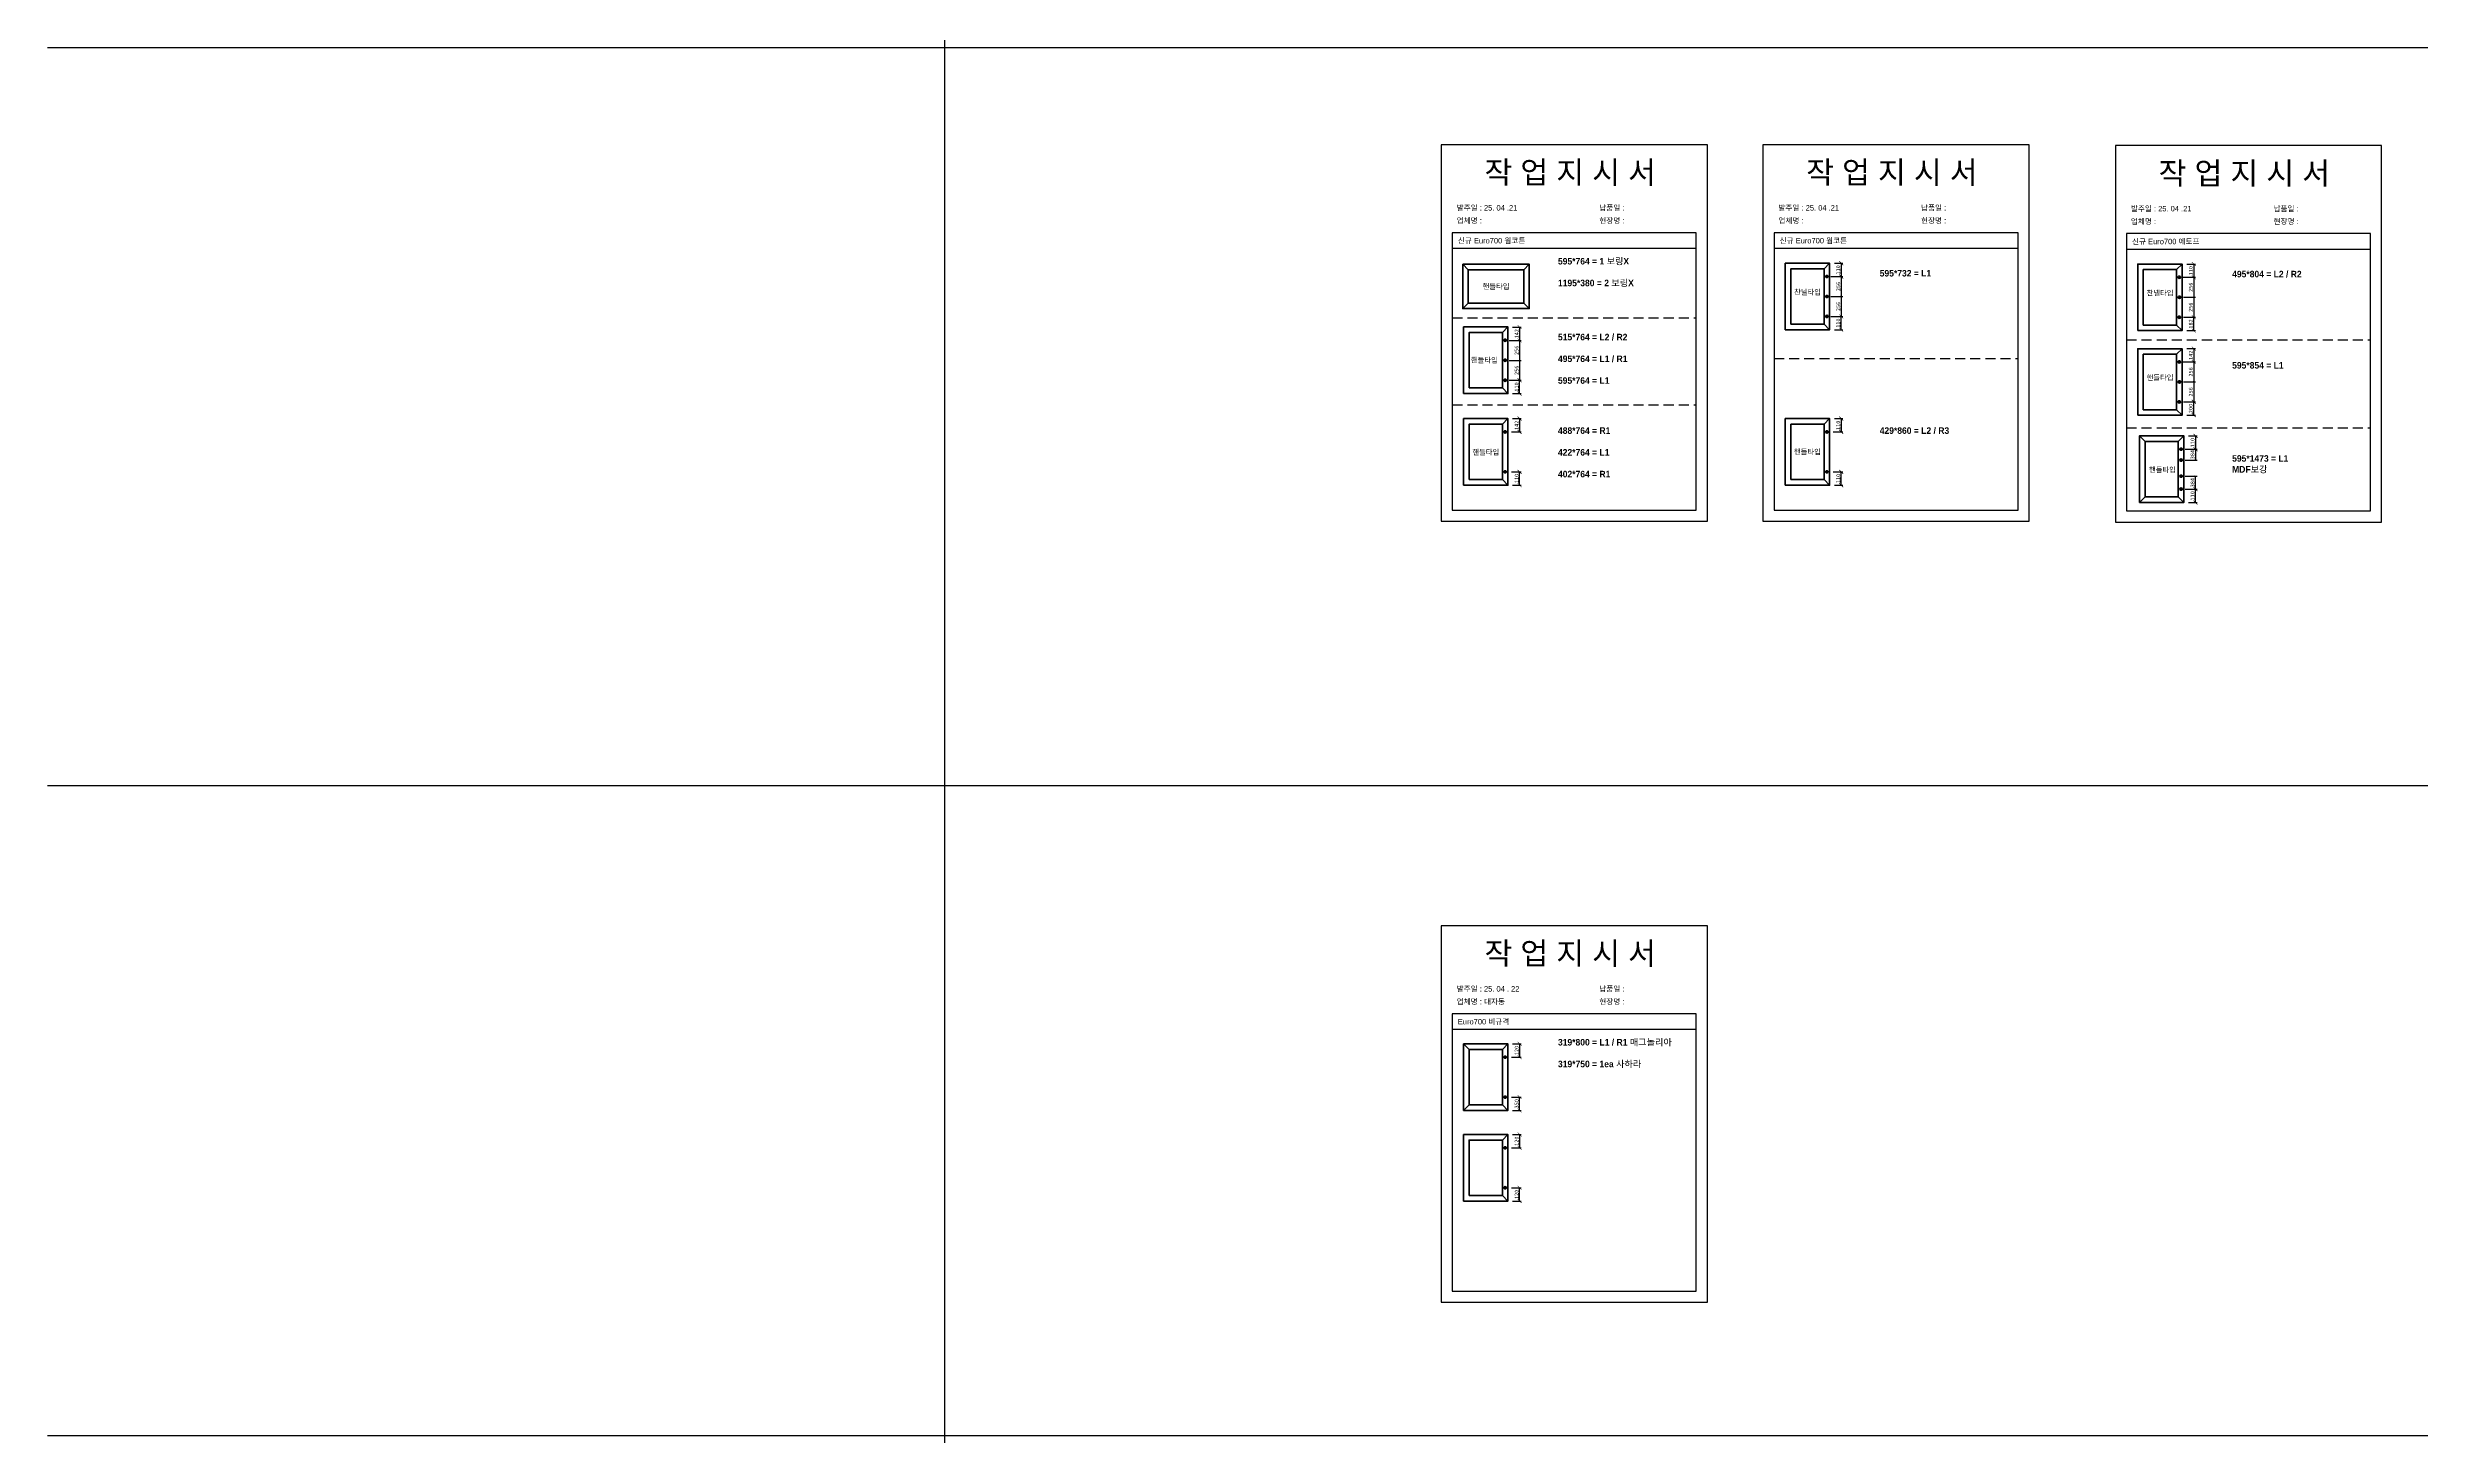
# Model space of a CAD drawing. Header units: millimetres. Extents: x -44117 to 256353, y -2095463 to 65325.
# Drawn here: x 104637 to 119615, y -80569 to -71808 of the extents above; entities that cross this region are included whole.
import ezdxf

# ---------------------------------------------------------------- set-up
doc = ezdxf.new("R2010")
doc.units = ezdxf.units.MM
doc.header["$LTSCALE"] = 10
doc.linetypes.add('HIDDEN', pattern=[9.525, 6.35, -3.175])
doc.layers.add('Layer1', color=7, linetype='Continuous', lineweight=70)
doc.dimstyles.new('ISO-25', dxfattribs={"dimtxt": 2.5, "dimasz": 2.5, "dimexe": 1, "dimexo": 1, "dimtad": 1, "dimtxsty": 'Standard', "dimblk": 'ARCHTICK', "dimcen": 2.5, "dimadec": 0, "dimazin": 0, "dimtfac": 1, "dimtmove": 0, "dimatfit": 3, "dimfxl": 0, "dimarcsym": 0})

# ---------------------------------------------------------------- blocks, each defined once
blk = doc.blocks.new('_ArchTick')
at = {"color": 0, "linetype": 'ByBlock', "const_width": 0.15}
blk.add_lwpolyline([(-0.5, -0.5), (0.5, 0.5)], dxfattribs=at)
blk = doc.blocks.new('*D2438')
at = {"color": 0, "lineweight": -2}
for p, q in [((113878, -73909), (113939, -73909)), ((113929, -73993), (113929, -73909)), ((113885, -73993), (113939, -73993))]:
    blk.add_line(p, q, dxfattribs=at)
at = {"layer": 'Defpoints', "color": 0}
for p in [(113848, -73909), (113929, -73909), (113855, -73993)]:
    blk.add_point(p, dxfattribs=at)
at = {"color": 0, "lineweight": -2, "xscale": 25, "yscale": 25, "zscale": 25}
for p, rotation in [((113929, -73909), 90), ((113929, -73993), 270)]:
    blk.add_blockref('_ArchTick', p, dxfattribs=dict(at, rotation=rotation))
at = {"color": 0, "insert": (113910, -73951), "char_height": 25, "attachment_point": 5, "rotation": 90}
blk.add_mtext('110', dxfattribs=at)
blk = doc.blocks.new('*D2439')
at = {"color": 0, "lineweight": -2}
for p, q in [((113878, -73657), (113939, -73657)), ((113885, -73573), (113939, -73573)), ((113929, -73573), (113929, -73657))]:
    blk.add_line(p, q, dxfattribs=at)
at = {"layer": 'Defpoints', "color": 0}
for p in [(113848, -73657), (113855, -73573), (113929, -73657)]:
    blk.add_point(p, dxfattribs=at)
at = {"color": 0, "lineweight": -2, "xscale": 25, "yscale": 25, "zscale": 25}
for p, rotation in [((113929, -73573), 90), ((113929, -73657), 270)]:
    blk.add_blockref('_ArchTick', p, dxfattribs=dict(at, rotation=rotation))
at = {"color": 0, "insert": (113910, -73615), "char_height": 25, "attachment_point": 5, "rotation": 90}
blk.add_mtext('142', dxfattribs=at)
blk = doc.blocks.new('*D2440')
at = {"color": 0, "lineweight": -2}
for p, q in [((113863, -73657), (113939, -73657)), ((113929, -73657), (113929, -73783)), ((113864, -73783), (113939, -73783))]:
    blk.add_line(p, q, dxfattribs=at)
at = {"layer": 'Defpoints', "color": 0}
for p in [(113848, -73657), (113849, -73783), (113929, -73783)]:
    blk.add_point(p, dxfattribs=at)
at = {"color": 0, "lineweight": -2, "xscale": 10, "yscale": 10, "zscale": 10}
for p, rotation in [((113929, -73657), 90), ((113929, -73783), 270)]:
    blk.add_blockref('_ArchTick', p, dxfattribs=dict(at, rotation=rotation))
at = {"color": 0, "insert": (113910, -73720), "char_height": 25, "attachment_point": 5, "rotation": 90}
blk.add_mtext('256', dxfattribs=at)
blk = doc.blocks.new('*D2441')
at = {"color": 0, "lineweight": -2}
for p, q in [((113864, -73783), (113939, -73783)), ((113929, -73783), (113929, -73909)), ((113864, -73909), (113939, -73909))]:
    blk.add_line(p, q, dxfattribs=at)
at = {"layer": 'Defpoints', "color": 0}
for p in [(113849, -73783), (113849, -73909), (113929, -73909)]:
    blk.add_point(p, dxfattribs=at)
at = {"color": 0, "lineweight": -2, "xscale": 10, "yscale": 10, "zscale": 10}
for p, rotation in [((113929, -73783), 90), ((113929, -73909), 270)]:
    blk.add_blockref('_ArchTick', p, dxfattribs=dict(at, rotation=rotation))
at = {"color": 0, "insert": (113910, -73846), "char_height": 25, "attachment_point": 5, "rotation": 90}
blk.add_mtext('256', dxfattribs=at)
blk = doc.blocks.new('*D2442')
at = {"color": 0, "lineweight": -2}
for p, q in [((113878, -74487), (113939, -74487)), ((113885, -74571), (113939, -74571)), ((113929, -74571), (113929, -74487))]:
    blk.add_line(p, q, dxfattribs=at)
at = {"layer": 'Defpoints', "color": 0}
for p in [(113848, -74487), (113855, -74571), (113929, -74487)]:
    blk.add_point(p, dxfattribs=at)
at = {"color": 0, "lineweight": -2, "xscale": 25, "yscale": 25, "zscale": 25}
for p, rotation in [((113929, -74487), 90), ((113929, -74571), 270)]:
    blk.add_blockref('_ArchTick', p, dxfattribs=dict(at, rotation=rotation))
at = {"color": 0, "insert": (113910, -74529), "char_height": 25, "attachment_point": 5, "rotation": 90}
blk.add_mtext('110', dxfattribs=at)
blk = doc.blocks.new('*D2443')
at = {"color": 0, "lineweight": -2}
for p, q in [((113878, -74235), (113939, -74235)), ((113885, -74151), (113939, -74151)), ((113929, -74151), (113929, -74235))]:
    blk.add_line(p, q, dxfattribs=at)
at = {"layer": 'Defpoints', "color": 0}
for p in [(113848, -74235), (113855, -74151), (113929, -74235)]:
    blk.add_point(p, dxfattribs=at)
at = {"color": 0, "lineweight": -2, "xscale": 25, "yscale": 25, "zscale": 25}
for p, rotation in [((113929, -74151), 90), ((113929, -74235), 270)]:
    blk.add_blockref('_ArchTick', p, dxfattribs=dict(at, rotation=rotation))
at = {"color": 0, "insert": (113910, -74193), "char_height": 25, "attachment_point": 5, "rotation": 90}
blk.add_mtext('142', dxfattribs=at)
blk = doc.blocks.new('*D2444')
at = {"color": 0, "lineweight": -2}
for p, q in [((115909, -73506), (115969, -73506)), ((115959, -73590), (115959, -73506)), ((115916, -73590), (115969, -73590))]:
    blk.add_line(p, q, dxfattribs=at)
at = {"layer": 'Defpoints', "color": 0}
for p in [(115879, -73506), (115959, -73506), (115886, -73590)]:
    blk.add_point(p, dxfattribs=at)
at = {"color": 0, "lineweight": -2, "xscale": 25, "yscale": 25, "zscale": 25}
for p, rotation in [((115959, -73506), 90), ((115959, -73590), 270)]:
    blk.add_blockref('_ArchTick', p, dxfattribs=dict(at, rotation=rotation))
at = {"color": 0, "insert": (115940, -73548), "char_height": 25, "attachment_point": 5, "rotation": 90}
blk.add_mtext('110', dxfattribs=at)
blk = doc.blocks.new('*D2445')
at = {"color": 0, "lineweight": -2}
for p, q in [((115916, -73170), (115969, -73170)), ((115959, -73170), (115959, -73254)), ((115909, -73254), (115969, -73254))]:
    blk.add_line(p, q, dxfattribs=at)
at = {"layer": 'Defpoints', "color": 0}
for p in [(115886, -73170), (115879, -73254), (115959, -73254)]:
    blk.add_point(p, dxfattribs=at)
at = {"color": 0, "lineweight": -2, "xscale": 25, "yscale": 25, "zscale": 25}
for p, rotation in [((115959, -73170), 90), ((115959, -73254), 270)]:
    blk.add_blockref('_ArchTick', p, dxfattribs=dict(at, rotation=rotation))
at = {"color": 0, "insert": (115940, -73212), "char_height": 25, "attachment_point": 5, "rotation": 90}
blk.add_mtext('110', dxfattribs=at)
blk = doc.blocks.new('*D2446')
at = {"color": 0, "lineweight": -2}
for p, q in [((115894, -73254), (115969, -73254)), ((115894, -73380), (115969, -73380)), ((115959, -73254), (115959, -73380))]:
    blk.add_line(p, q, dxfattribs=at)
at = {"layer": 'Defpoints', "color": 0}
for p in [(115879, -73254), (115879, -73380), (115959, -73380)]:
    blk.add_point(p, dxfattribs=at)
at = {"color": 0, "lineweight": -2, "xscale": 10, "yscale": 10, "zscale": 10}
for p, rotation in [((115959, -73254), 90), ((115959, -73380), 270)]:
    blk.add_blockref('_ArchTick', p, dxfattribs=dict(at, rotation=rotation))
at = {"color": 0, "insert": (115940, -73317), "char_height": 25, "attachment_point": 5, "rotation": 90}
blk.add_mtext('256', dxfattribs=at)
blk = doc.blocks.new('*D2447')
at = {"color": 0, "lineweight": -2}
for p, q in [((115894, -73380), (115969, -73380)), ((115959, -73380), (115959, -73506)), ((115894, -73506), (115969, -73506))]:
    blk.add_line(p, q, dxfattribs=at)
at = {"layer": 'Defpoints', "color": 0}
for p in [(115879, -73380), (115879, -73506), (115959, -73506)]:
    blk.add_point(p, dxfattribs=at)
at = {"color": 0, "lineweight": -2, "xscale": 10, "yscale": 10, "zscale": 10}
for p, rotation in [((115959, -73380), 90), ((115959, -73506), 270)]:
    blk.add_blockref('_ArchTick', p, dxfattribs=dict(at, rotation=rotation))
at = {"color": 0, "insert": (115940, -73443), "char_height": 25, "attachment_point": 5, "rotation": 90}
blk.add_mtext('256', dxfattribs=at)
blk = doc.blocks.new('*D2448')
at = {"color": 0, "lineweight": -2}
for p, q in [((115909, -74487), (115969, -74487)), ((115916, -74571), (115969, -74571)), ((115959, -74571), (115959, -74487))]:
    blk.add_line(p, q, dxfattribs=at)
at = {"layer": 'Defpoints', "color": 0}
for p in [(115879, -74487), (115886, -74571), (115959, -74487)]:
    blk.add_point(p, dxfattribs=at)
at = {"color": 0, "lineweight": -2, "xscale": 25, "yscale": 25, "zscale": 25}
for p, rotation in [((115959, -74487), 90), ((115959, -74571), 270)]:
    blk.add_blockref('_ArchTick', p, dxfattribs=dict(at, rotation=rotation))
at = {"color": 0, "insert": (115940, -74529), "char_height": 25, "attachment_point": 5, "rotation": 90}
blk.add_mtext('110', dxfattribs=at)
blk = doc.blocks.new('*D2449')
at = {"color": 0, "lineweight": -2}
for p, q in [((115909, -74235), (115969, -74235)), ((115916, -74151), (115969, -74151)), ((115959, -74151), (115959, -74235))]:
    blk.add_line(p, q, dxfattribs=at)
at = {"layer": 'Defpoints', "color": 0}
for p in [(115879, -74235), (115886, -74151), (115959, -74235)]:
    blk.add_point(p, dxfattribs=at)
at = {"color": 0, "lineweight": -2, "xscale": 25, "yscale": 25, "zscale": 25}
for p, rotation in [((115959, -74151), 90), ((115959, -74235), 270)]:
    blk.add_blockref('_ArchTick', p, dxfattribs=dict(at, rotation=rotation))
at = {"color": 0, "insert": (115940, -74193), "char_height": 25, "attachment_point": 5, "rotation": 90}
blk.add_mtext('110', dxfattribs=at)
blk = doc.blocks.new('*D2450')
at = {"color": 0, "lineweight": -2}
for p, q in [((118133, -73511), (118194, -73511)), ((118184, -73595), (118184, -73511)), ((118140, -73595), (118194, -73595))]:
    blk.add_line(p, q, dxfattribs=at)
at = {"layer": 'Defpoints', "color": 0}
for p in [(118103, -73511), (118184, -73511), (118110, -73595)]:
    blk.add_point(p, dxfattribs=at)
at = {"color": 0, "lineweight": -2, "xscale": 25, "yscale": 25, "zscale": 25}
for p, rotation in [((118184, -73511), 90), ((118184, -73595), 270)]:
    blk.add_blockref('_ArchTick', p, dxfattribs=dict(at, rotation=rotation))
at = {"color": 0, "insert": (118165, -73553), "char_height": 25, "attachment_point": 5, "rotation": 90}
blk.add_mtext('182', dxfattribs=at)
blk = doc.blocks.new('*D2451')
at = {"color": 0, "lineweight": -2}
for p, q in [((118140, -73175), (118194, -73175)), ((118184, -73175), (118184, -73259)), ((118133, -73259), (118194, -73259))]:
    blk.add_line(p, q, dxfattribs=at)
at = {"layer": 'Defpoints', "color": 0}
for p in [(118110, -73175), (118103, -73259), (118184, -73259)]:
    blk.add_point(p, dxfattribs=at)
at = {"color": 0, "lineweight": -2, "xscale": 25, "yscale": 25, "zscale": 25}
for p, rotation in [((118184, -73175), 90), ((118184, -73259), 270)]:
    blk.add_blockref('_ArchTick', p, dxfattribs=dict(at, rotation=rotation))
at = {"color": 0, "insert": (118165, -73217), "char_height": 25, "attachment_point": 5, "rotation": 90}
blk.add_mtext('110', dxfattribs=at)
blk = doc.blocks.new('*D2452')
at = {"color": 0, "lineweight": -2}
for p, q in [((118118, -73259), (118194, -73259)), ((118119, -73385), (118194, -73385)), ((118184, -73259), (118184, -73385))]:
    blk.add_line(p, q, dxfattribs=at)
at = {"layer": 'Defpoints', "color": 0}
for p in [(118103, -73259), (118104, -73385), (118184, -73385)]:
    blk.add_point(p, dxfattribs=at)
at = {"color": 0, "lineweight": -2, "xscale": 10, "yscale": 10, "zscale": 10}
for p, rotation in [((118184, -73259), 90), ((118184, -73385), 270)]:
    blk.add_blockref('_ArchTick', p, dxfattribs=dict(at, rotation=rotation))
at = {"color": 0, "insert": (118165, -73322), "char_height": 25, "attachment_point": 5, "rotation": 90}
blk.add_mtext('256', dxfattribs=at)
blk = doc.blocks.new('*D2453')
at = {"color": 0, "lineweight": -2}
for p, q in [((118119, -73385), (118194, -73385)), ((118184, -73385), (118184, -73511)), ((118119, -73511), (118194, -73511))]:
    blk.add_line(p, q, dxfattribs=at)
at = {"layer": 'Defpoints', "color": 0}
for p in [(118104, -73385), (118104, -73511), (118184, -73511)]:
    blk.add_point(p, dxfattribs=at)
at = {"color": 0, "lineweight": -2, "xscale": 10, "yscale": 10, "zscale": 10}
for p, rotation in [((118184, -73385), 90), ((118184, -73511), 270)]:
    blk.add_blockref('_ArchTick', p, dxfattribs=dict(at, rotation=rotation))
at = {"color": 0, "insert": (118165, -73448), "char_height": 25, "attachment_point": 5, "rotation": 90}
blk.add_mtext('256', dxfattribs=at)
blk = doc.blocks.new('*D2454')
at = {"color": 0, "lineweight": -2}
for p, q in [((118133, -74045), (118194, -74045)), ((118140, -74129), (118194, -74129)), ((118184, -74129), (118184, -74045))]:
    blk.add_line(p, q, dxfattribs=at)
at = {"layer": 'Defpoints', "color": 0}
for p in [(118103, -74045), (118110, -74129), (118184, -74045)]:
    blk.add_point(p, dxfattribs=at)
at = {"color": 0, "lineweight": -2, "xscale": 25, "yscale": 25, "zscale": 25}
for p, rotation in [((118184, -74045), 90), ((118184, -74129), 270)]:
    blk.add_blockref('_ArchTick', p, dxfattribs=dict(at, rotation=rotation))
at = {"color": 0, "insert": (118165, -74087), "char_height": 25, "attachment_point": 5, "rotation": 90}
blk.add_mtext('200', dxfattribs=at)
blk = doc.blocks.new('*D2455')
at = {"color": 0, "lineweight": -2}
for p, q in [((118133, -73793), (118194, -73793)), ((118140, -73709), (118194, -73709)), ((118184, -73709), (118184, -73793))]:
    blk.add_line(p, q, dxfattribs=at)
at = {"layer": 'Defpoints', "color": 0}
for p in [(118103, -73793), (118110, -73709), (118184, -73793)]:
    blk.add_point(p, dxfattribs=at)
at = {"color": 0, "lineweight": -2, "xscale": 25, "yscale": 25, "zscale": 25}
for p, rotation in [((118184, -73709), 90), ((118184, -73793), 270)]:
    blk.add_blockref('_ArchTick', p, dxfattribs=dict(at, rotation=rotation))
at = {"color": 0, "insert": (118165, -73751), "char_height": 25, "attachment_point": 5, "rotation": 90}
blk.add_mtext('142', dxfattribs=at)
blk = doc.blocks.new('*D2456')
at = {"color": 0, "lineweight": -2}
for p, q in [((118118, -73793), (118194, -73793)), ((118184, -73793), (118184, -73919)), ((118119, -73919), (118194, -73919))]:
    blk.add_line(p, q, dxfattribs=at)
at = {"layer": 'Defpoints', "color": 0}
for p in [(118103, -73793), (118104, -73919), (118184, -73919)]:
    blk.add_point(p, dxfattribs=at)
at = {"color": 0, "lineweight": -2, "xscale": 10, "yscale": 10, "zscale": 10}
for p, rotation in [((118184, -73793), 90), ((118184, -73919), 270)]:
    blk.add_blockref('_ArchTick', p, dxfattribs=dict(at, rotation=rotation))
at = {"color": 0, "insert": (118165, -73856), "char_height": 25, "attachment_point": 5, "rotation": 90}
blk.add_mtext('256', dxfattribs=at)
blk = doc.blocks.new('*D2457')
at = {"color": 0, "lineweight": -2}
for p, q in [((118119, -73919), (118194, -73919)), ((118184, -73919), (118184, -74045)), ((118119, -74045), (118194, -74045))]:
    blk.add_line(p, q, dxfattribs=at)
at = {"layer": 'Defpoints', "color": 0}
for p in [(118104, -73919), (118104, -74045), (118184, -74045)]:
    blk.add_point(p, dxfattribs=at)
at = {"color": 0, "lineweight": -2, "xscale": 10, "yscale": 10, "zscale": 10}
for p, rotation in [((118184, -73919), 90), ((118184, -74045), 270)]:
    blk.add_blockref('_ArchTick', p, dxfattribs=dict(at, rotation=rotation))
at = {"color": 0, "insert": (118165, -73982), "char_height": 25, "attachment_point": 5, "rotation": 90}
blk.add_mtext('256', dxfattribs=at)
blk = doc.blocks.new('*D2458')
at = {"color": 0, "lineweight": -2}
for p, q in [((118144, -74596), (118205, -74596)), ((118151, -74680), (118205, -74680)), ((118195, -74680), (118195, -74596))]:
    blk.add_line(p, q, dxfattribs=at)
at = {"layer": 'Defpoints', "color": 0}
for p in [(118114, -74596), (118121, -74680), (118195, -74596)]:
    blk.add_point(p, dxfattribs=at)
at = {"color": 0, "lineweight": -2, "xscale": 25, "yscale": 25, "zscale": 25}
for p, rotation in [((118195, -74596), 90), ((118195, -74680), 270)]:
    blk.add_blockref('_ArchTick', p, dxfattribs=dict(at, rotation=rotation))
at = {"color": 0, "insert": (118176, -74638), "char_height": 25, "attachment_point": 5, "rotation": 90}
blk.add_mtext('110', dxfattribs=at)
blk = doc.blocks.new('*D2459')
at = {"color": 0, "lineweight": -2}
for p, q in [((118151, -74260), (118205, -74260)), ((118195, -74260), (118195, -74344)), ((118144, -74344), (118205, -74344))]:
    blk.add_line(p, q, dxfattribs=at)
at = {"layer": 'Defpoints', "color": 0}
for p in [(118121, -74260), (118114, -74344), (118195, -74344)]:
    blk.add_point(p, dxfattribs=at)
at = {"color": 0, "lineweight": -2, "xscale": 25, "yscale": 25, "zscale": 25}
for p, rotation in [((118195, -74260), 90), ((118195, -74344), 270)]:
    blk.add_blockref('_ArchTick', p, dxfattribs=dict(at, rotation=rotation))
at = {"color": 0, "insert": (118176, -74302), "char_height": 25, "attachment_point": 5, "rotation": 90}
blk.add_mtext('110', dxfattribs=at)
blk = doc.blocks.new('*D2460')
at = {"color": 0, "lineweight": -2}
for p, q in [((118129, -74344), (118205, -74344)), ((118129, -74413), (118205, -74413)), ((118195, -74344), (118195, -74413))]:
    blk.add_line(p, q, dxfattribs=at)
at = {"layer": 'Defpoints', "color": 0}
for p in [(118114, -74344), (118114, -74413), (118195, -74413)]:
    blk.add_point(p, dxfattribs=at)
at = {"color": 0, "lineweight": -2, "xscale": 10, "yscale": 10, "zscale": 10}
for p, rotation in [((118195, -74344), 90), ((118195, -74413), 270)]:
    blk.add_blockref('_ArchTick', p, dxfattribs=dict(at, rotation=rotation))
at = {"color": 0, "insert": (118176, -74378), "char_height": 25, "attachment_point": 5, "rotation": 90}
blk.add_mtext('384', dxfattribs=at)
blk = doc.blocks.new('*D2461')
at = {"color": 0, "lineweight": -2}
for p, q in [((118129, -74514), (118205, -74514)), ((118195, -74596), (118195, -74514)), ((118129, -74596), (118205, -74596))]:
    blk.add_line(p, q, dxfattribs=at)
at = {"layer": 'Defpoints', "color": 0}
for p in [(118114, -74514), (118195, -74514), (118114, -74596)]:
    blk.add_point(p, dxfattribs=at)
at = {"color": 0, "lineweight": -2, "xscale": 10, "yscale": 10, "zscale": 10}
for p, rotation in [((118195, -74514), 90), ((118195, -74596), 270)]:
    blk.add_blockref('_ArchTick', p, dxfattribs=dict(at, rotation=rotation))
at = {"color": 0, "insert": (118176, -74555), "char_height": 25, "attachment_point": 5, "rotation": 90}
blk.add_mtext('384', dxfattribs=at)
blk = doc.blocks.new('*D2502')
at = {"color": 0, "lineweight": -2}
for p, q in [((113878, -78433), (113939, -78433)), ((113929, -78517), (113929, -78433)), ((113885, -78517), (113939, -78517))]:
    blk.add_line(p, q, dxfattribs=at)
at = {"layer": 'Defpoints', "color": 0}
for p in [(113848, -78433), (113929, -78433), (113855, -78517)]:
    blk.add_point(p, dxfattribs=at)
at = {"color": 0, "lineweight": -2, "xscale": 25, "yscale": 25, "zscale": 25}
for p, rotation in [((113929, -78433), 90), ((113929, -78517), 270)]:
    blk.add_blockref('_ArchTick', p, dxfattribs=dict(at, rotation=rotation))
at = {"color": 0, "insert": (113910, -78475), "char_height": 25, "attachment_point": 5, "rotation": 90}
blk.add_mtext('350', dxfattribs=at)
blk = doc.blocks.new('*D2503')
at = {"color": 0, "lineweight": -2}
for p, q in [((113878, -78181), (113939, -78181)), ((113885, -78097), (113939, -78097)), ((113929, -78097), (113929, -78181))]:
    blk.add_line(p, q, dxfattribs=at)
at = {"layer": 'Defpoints', "color": 0}
for p in [(113848, -78181), (113855, -78097), (113929, -78181)]:
    blk.add_point(p, dxfattribs=at)
at = {"color": 0, "lineweight": -2, "xscale": 25, "yscale": 25, "zscale": 25}
for p, rotation in [((113929, -78097), 90), ((113929, -78181), 270)]:
    blk.add_blockref('_ArchTick', p, dxfattribs=dict(at, rotation=rotation))
at = {"color": 0, "insert": (113910, -78139), "char_height": 25, "attachment_point": 5, "rotation": 90}
blk.add_mtext('120', dxfattribs=at)
blk = doc.blocks.new('*D2504')
at = {"color": 0, "lineweight": -2}
for p, q in [((113878, -79005), (113939, -79005)), ((113929, -79089), (113929, -79005)), ((113885, -79089), (113939, -79089))]:
    blk.add_line(p, q, dxfattribs=at)
at = {"layer": 'Defpoints', "color": 0}
for p in [(113848, -79005), (113929, -79005), (113855, -79089)]:
    blk.add_point(p, dxfattribs=at)
at = {"color": 0, "lineweight": -2, "xscale": 25, "yscale": 25, "zscale": 25}
for p, rotation in [((113929, -79005), 90), ((113929, -79089), 270)]:
    blk.add_blockref('_ArchTick', p, dxfattribs=dict(at, rotation=rotation))
at = {"color": 0, "insert": (113910, -79047), "char_height": 25, "attachment_point": 5, "rotation": 90}
blk.add_mtext('120', dxfattribs=at)
blk = doc.blocks.new('*D2505')
at = {"color": 0, "lineweight": -2}
for p, q in [((113878, -78753), (113939, -78753)), ((113885, -78669), (113939, -78669)), ((113929, -78669), (113929, -78753))]:
    blk.add_line(p, q, dxfattribs=at)
at = {"layer": 'Defpoints', "color": 0}
for p in [(113848, -78753), (113855, -78669), (113929, -78753)]:
    blk.add_point(p, dxfattribs=at)
at = {"color": 0, "lineweight": -2, "xscale": 25, "yscale": 25, "zscale": 25}
for p, rotation in [((113929, -78669), 90), ((113929, -78753), 270)]:
    blk.add_blockref('_ArchTick', p, dxfattribs=dict(at, rotation=rotation))
at = {"color": 0, "insert": (113910, -78711), "char_height": 25, "attachment_point": 5, "rotation": 90}
blk.add_mtext('120', dxfattribs=at)

msp = doc.modelspace()

# ---------------------------------------------------------------- linework, layer by layer
at = {"color": 1}
for p, q in [((104637.27748, -71808.24483), (196906.42434, -71808.24483)), ((104637.27748, -76466.83521), (196906.42434, -76466.83521)), ((104637.27748, -80569.18905), (196906.42434, -80569.18905))]:
    msp.add_line(p, q, dxfattribs=at)
for p, q in [((115044.28183, -72977.51113), (113504.28183, -72977.51113)), ((115044.28183, -73077.51113), (113504.28183, -73077.51113)), ((117074.99652, -72977.51113), (115534.99652, -72977.51113)), ((117074.99652, -73077.51113), (115534.99652, -73077.51113)), ((119299.4557, -72982.77504), (117759.4557, -72982.77504)), ((119299.4557, -73082.77504), (117759.4557, -73082.77504)), ((115044.28183, -77906.96606), (113504.28183, -77906.96606)), ((115044.28183, -78006.96606), (113504.28183, -78006.96606))]:
    msp.add_line(p, q)
at = {"linetype": 'HIDDEN'}
for p, q in [((113504.28183, -73514.25462), (115044.28183, -73514.25462)), ((117759.4557, -73653.50756), (119299.4557, -73653.50756)), ((115534.99652, -73771.54643), (117074.99652, -73771.54643)), ((113504.28183, -74063.36303), (115044.28183, -74063.36303)), ((117759.4557, -74209.19211), (119299.4557, -74209.19211))]:
    msp.add_line(p, q, dxfattribs=at)
at = {"color": 1}
for p in [(110300.49669, 21924.9366), (110300.49669, 14161.07811), (110300.49669, 18584.38997), (110300.49669, 10820.53148), (110300.49669, 18627.87121), (110300.49669, 10864.01272), (110300.49669, 15287.32457), (110300.49669, 7523.46608), (110300.49669, 3746.75115), (110300.49669, 21924.9366), (110300.49669, 14161.07811), (110300.49669, 18584.38997), (110300.49669, 10820.53148), (110300.49669, 18627.87121), (110300.49669, 10864.01272), (110300.49669, 15287.32457), (110300.49669, 7523.46608), (110300.49669, 3746.75115), (110300.49669, 21924.9366), (110300.49669, 14161.07811), (110300.49669, 18584.38997), (110300.49669, 10820.53148), (110300.49669, 18627.87121), (110300.49669, 10864.01272), (110300.49669, 15287.32457), (110300.49669, 7523.46608), (110300.49669, 3746.75115), (110300.49669, 21924.9366), (110300.49669, 14161.07811), (110300.49669, 18584.38997), (110300.49669, 10820.53148), (110300.49669, 18627.87121), (110300.49669, 10864.01272), (110300.49669, 15287.32457), (110300.49669, 7523.46608), (110300.49669, 3746.75115), (110300.49669, 21924.9366), (110300.49669, 14161.07811), (110300.49669, 18584.38997), (110300.49669, 10820.53148), (110300.49669, 18627.87121), (110300.49669, 10864.01272), (110300.49669, 15287.32457), (110300.49669, 7523.46608), (110300.49669, 3746.75115), (110300.49669, 21924.9366), (110300.49669, 14161.07811), (110300.49669, 18584.38997), (110300.49669, 10820.53148), (110300.49669, 18627.87121), (110300.49669, 10864.01272), (110300.49669, 15287.32457), (110300.49669, 7523.46608), (110300.49669, 3746.75115), (110300.49669, 21924.9366), (110300.49669, 14161.07811), (110300.49669, 18584.38997), (110300.49669, 10820.53148), (110300.49669, 18627.87121), (110300.49669, 10864.01272), (110300.49669, 15287.32457), (110300.49669, 7523.46608), (110300.49669, 3746.75115), (110300.49669, 21924.9366), (110300.49669, 14161.07811), (110300.49669, 18584.38997), (110300.49669, 10820.53148), (110300.49669, 18627.87121), (110300.49669, 10864.01272), (110300.49669, 15287.32457), (110300.49669, 7523.46608), (110300.49669, 3746.75115), (110300.49669, 21924.9366), (110300.49669, 14161.07811), (110300.49669, 18584.38997), (110300.49669, 10820.53148), (110300.49669, 18627.87121), (110300.49669, 10864.01272), (110300.49669, 15287.32457), (110300.49669, 7523.46608), (110300.49669, 3746.75115), (110300.49669, 21924.9366), (110300.49669, 14161.07811), (110300.49669, 18584.38997), (110300.49669, 10820.53148), (110300.49669, 18627.87121), (110300.49669, 10864.01272), (110300.49669, 15287.32457), (110300.49669, 7523.46608), (110300.49669, 3746.75115), (110300.49669, 12702.87182), (110300.49669, 4939.01333), (110300.49669, 9362.32519), (110300.49669, 1598.4667), (110300.49669, 9405.80642), (110300.49669, 1641.94794), (110300.49669, 6065.25979), (110300.49669, -1698.5987), (110300.49669, -5475.31363), (110300.49669, 12702.87182), (110300.49669, 4939.01333), (110300.49669, 9362.32519), (110300.49669, 1598.4667), (110300.49669, 9405.80642), (110300.49669, 1641.94794), (110300.49669, 6065.25979), (110300.49669, -1698.5987), (110300.49669, -5475.31363), (110300.49669, 12702.87182), (110300.49669, 4939.01333), (110300.49669, 9362.32519), (110300.49669, 1598.4667), (110300.49669, 9405.80642), (110300.49669, 1641.94794), (110300.49669, 6065.25979), (110300.49669, -1698.5987), (110300.49669, -5475.31363), (110300.49669, 12702.87182), (110300.49669, 4939.01333), (110300.49669, 9362.32519), (110300.49669, 1598.4667), (110300.49669, 9405.80642), (110300.49669, 1641.94794), (110300.49669, 6065.25979), (110300.49669, -1698.5987), (110300.49669, -5475.31363), (110300.49669, 12702.87182), (110300.49669, 4939.01333), (110300.49669, 9362.32519), (110300.49669, 1598.4667), (110300.49669, 9405.80642), (110300.49669, 1641.94794), (110300.49669, 6065.25979), (110300.49669, -1698.5987), (110300.49669, -5475.31363)]:
    msp.add_xline(p, (0, 1), dxfattribs=at)
for points in [[(113434.28183, -74798.34141), (115114.28183, -74798.34141), (115114.28183, -72422.34141), (113434.28183, -72422.34141)], [(115464.99652, -74798.34141), (117144.99652, -74798.34141), (117144.99652, -72422.34141), (115464.99652, -72422.34141)], [(117689.4557, -74803.60532), (119369.4557, -74803.60532), (119369.4557, -72427.60532), (117689.4557, -72427.60532)], [(113434.28183, -79727.79634), (115114.28183, -79727.79634), (115114.28183, -77351.79634), (113434.28183, -77351.79634)]]:
    msp.add_lwpolyline(points, close=True)
for points in [[(113504.28183, -72977.51113), (113504.28183, -74728.34141), (115044.28183, -74728.34141), (115044.28183, -72977.51113)], [(115534.99652, -72977.51113), (115534.99652, -74728.34141), (117074.99652, -74728.34141), (117074.99652, -72977.51113)], [(117759.4557, -72982.77504), (117759.4557, -74733.60532), (119299.4557, -74733.60532), (119299.4557, -72982.77504)], [(113504.28183, -77906.96606), (113504.28183, -79657.79634), (115044.28183, -79657.79634), (115044.28183, -77906.96606)]]:
    msp.add_lwpolyline(points)
at = {"layer": 'Layer1'}
for p, q in [((113605.25649, -73211.7365), (113570.25649, -73176.7365)), ((113955.25649, -73211.7365), (113990.25649, -73176.7365)), ((115850.8256, -73204.76333), (115885.8256, -73169.76333)), ((118075.28478, -73210.02724), (118110.28478, -73175.02724)), ((115868.3256, -73243.26333), (115868.3256, -73264.26333)), ((115868.75763, -73369.26333), (115868.75763, -73390.26333)), ((118092.78478, -73248.52724), (118092.78478, -73269.52724)), ((118093.21681, -73374.52724), (118093.21681, -73395.52724)), ((113570.25649, -73456.7365), (113605.25649, -73421.7365)), ((113955.25649, -73421.7365), (113990.25649, -73456.7365)), ((115878.8256, -73505.76333), (115857.8256, -73505.76333)), ((115868.3256, -73495.26333), (115868.3256, -73516.26333)), ((118103.28478, -73511.02724), (118082.28478, -73511.02724)), ((118092.78478, -73500.52724), (118092.78478, -73521.52724)), ((113820.11091, -73607.55243), (113855.11091, -73572.55243)), ((113837.61091, -73646.05243), (113837.61091, -73667.05243)), ((115885.8256, -73589.76333), (115850.8256, -73554.76333)), ((118110.28478, -73595.02724), (118075.28478, -73560.02724)), ((113838.04294, -73772.05243), (113838.04294, -73793.05243)), ((118075.28478, -73744.33932), (118110.28478, -73709.33932)), ((118092.78478, -73782.83932), (118092.78478, -73803.83932)), ((113855.11091, -73992.55243), (113820.11091, -73957.55243)), ((113848.11091, -73908.55243), (113827.11091, -73908.55243)), ((113837.61091, -73898.05243), (113837.61091, -73919.05243)), ((118093.21681, -73908.83932), (118093.21681, -73929.83932)), ((118110.28478, -74129.33932), (118075.28478, -74094.33932)), ((118103.28478, -74045.33932), (118082.28478, -74045.33932)), ((118092.78478, -74034.83932), (118092.78478, -74055.83932)), ((113820.11091, -74185.9546), (113855.11091, -74150.9546)), ((113837.61091, -74224.4546), (113837.61091, -74245.4546)), ((115850.8256, -74185.9546), (115885.8256, -74150.9546)), ((115868.3256, -74224.4546), (115868.3256, -74245.4546)), ((117876.42578, -74294.69353), (117841.42578, -74259.69353)), ((118086.42578, -74294.69353), (118121.42578, -74259.69353)), ((118114.42578, -74412.53945), (118093.42578, -74412.53945)), ((118103.92578, -74333.19353), (118103.92578, -74354.19353)), ((118103.92578, -74402.03945), (118103.92578, -74423.03945)), ((113855.11091, -74570.9546), (113820.11091, -74535.9546)), ((113848.11091, -74486.9546), (113827.11091, -74486.9546)), ((113837.61091, -74476.4546), (113837.61091, -74497.4546)), ((115885.8256, -74570.9546), (115850.8256, -74535.9546)), ((115878.8256, -74486.9546), (115857.8256, -74486.9546)), ((115868.3256, -74476.4546), (115868.3256, -74497.4546)), ((118114.42578, -74513.82281), (118093.42578, -74513.82281)), ((118103.92578, -74503.32281), (118103.92578, -74524.32281)), ((118103.92578, -74585.19353), (118103.92578, -74606.19353)), ((117876.42578, -74644.69353), (117841.42578, -74679.69353)), ((118121.42578, -74679.69353), (118086.42578, -74644.69353)), ((118114.42578, -74595.69353), (118093.42578, -74595.69353)), ((113610.11091, -78132.22096), (113575.11091, -78097.22096)), ((113820.11091, -78132.22096), (113855.11091, -78097.22096)), ((113837.61091, -78170.72096), (113837.61091, -78191.72096)), ((113610.11091, -78482.22096), (113575.11091, -78517.22096)), ((113855.11091, -78517.22096), (113820.11091, -78482.22096)), ((113848.11091, -78433.22096), (113827.11091, -78433.22096)), ((113837.61091, -78422.72096), (113837.61091, -78443.72096)), ((113820.11091, -78704.40023), (113855.11091, -78669.40023)), ((113837.61091, -78742.90023), (113837.61091, -78763.90023)), ((113855.11091, -79089.40023), (113820.11091, -79054.40023)), ((113848.11091, -79005.40023), (113827.11091, -79005.40023)), ((113837.61091, -78994.90023), (113837.61091, -79015.90023))]:
    msp.add_line(p, q, dxfattribs=at)
for points in [[(113570.25649, -73176.7365), (113570.25649, -73456.7365), (113990.25649, -73456.7365), (113990.25649, -73176.7365)], [(113605.25649, -73211.7365), (113605.25649, -73421.7365), (113955.25649, -73421.7365), (113955.25649, -73211.7365)], [(115605.8256, -73589.76333), (115885.8256, -73589.76333), (115885.8256, -73169.76333), (115605.8256, -73169.76333)], [(115640.8256, -73554.76333), (115850.8256, -73554.76333), (115850.8256, -73204.76333), (115640.8256, -73204.76333)], [(117830.28478, -73595.02724), (118110.28478, -73595.02724), (118110.28478, -73175.02724), (117830.28478, -73175.02724)], [(117865.28478, -73560.02724), (118075.28478, -73560.02724), (118075.28478, -73210.02724), (117865.28478, -73210.02724)], [(115878.8256, -73253.76333), (115857.8256, -73253.76333)], [(115879.25763, -73379.76333), (115858.25763, -73379.76333)], [(118103.28478, -73259.02724), (118082.28478, -73259.02724)], [(118103.71681, -73385.02724), (118082.71681, -73385.02724)], [(113575.11091, -73992.55243), (113855.11091, -73992.55243), (113855.11091, -73572.55243), (113575.11091, -73572.55243)], [(113610.11091, -73957.55243), (113820.11091, -73957.55243), (113820.11091, -73607.55243), (113610.11091, -73607.55243)], [(113848.11091, -73656.55243), (113827.11091, -73656.55243)], [(113848.54294, -73782.55243), (113827.54294, -73782.55243)], [(117830.28478, -74129.33932), (118110.28478, -74129.33932), (118110.28478, -73709.33932), (117830.28478, -73709.33932)], [(117865.28478, -74094.33932), (118075.28478, -74094.33932), (118075.28478, -73744.33932), (117865.28478, -73744.33932)], [(118103.28478, -73793.33932), (118082.28478, -73793.33932)], [(118103.71681, -73919.33932), (118082.71681, -73919.33932)], [(113575.11091, -74570.9546), (113855.11091, -74570.9546), (113855.11091, -74150.9546), (113575.11091, -74150.9546)], [(113610.11091, -74535.9546), (113820.11091, -74535.9546), (113820.11091, -74185.9546), (113610.11091, -74185.9546)], [(113848.11091, -74234.9546), (113827.11091, -74234.9546)], [(115605.8256, -74570.9546), (115885.8256, -74570.9546), (115885.8256, -74150.9546), (115605.8256, -74150.9546)], [(115640.8256, -74535.9546), (115850.8256, -74535.9546), (115850.8256, -74185.9546), (115640.8256, -74185.9546)], [(115878.8256, -74234.9546), (115857.8256, -74234.9546)], [(117841.42578, -74679.69353), (118121.42578, -74679.69353), (118121.42578, -74259.69353), (117841.42578, -74259.69353)], [(117876.42578, -74644.69353), (118086.42578, -74644.69353), (118086.42578, -74294.69353), (117876.42578, -74294.69353)], [(118114.42578, -74343.69353), (118093.42578, -74343.69353)], [(113575.11091, -78517.22096), (113855.11091, -78517.22096), (113855.11091, -78097.22096), (113575.11091, -78097.22096)], [(113610.11091, -78482.22096), (113820.11091, -78482.22096), (113820.11091, -78132.22096), (113610.11091, -78132.22096)], [(113848.11091, -78181.22096), (113827.11091, -78181.22096)], [(113575.11091, -79089.40023), (113855.11091, -79089.40023), (113855.11091, -78669.40023), (113575.11091, -78669.40023)], [(113610.11091, -79054.40023), (113820.11091, -79054.40023), (113820.11091, -78704.40023), (113610.11091, -78704.40023)], [(113848.11091, -78753.40023), (113827.11091, -78753.40023)]]:
    msp.add_lwpolyline(points, close=True, dxfattribs=at)
for centre in [(115868.3256, -73253.76333), (115868.75763, -73379.76333), (118092.78478, -73259.02724), (118093.21681, -73385.02724), (115868.3256, -73505.76333), (118092.78478, -73511.02724), (113837.61091, -73656.55243), (113838.04294, -73782.55243), (118092.78478, -73793.33932), (113837.61091, -73908.55243), (118093.21681, -73919.33932), (118092.78478, -74045.33932), (113837.61091, -74234.9546), (115868.3256, -74234.9546), (118103.92578, -74343.69353), (118103.92578, -74412.53945), (113837.61091, -74486.9546), (115868.3256, -74486.9546), (118103.92578, -74513.82281), (118103.92578, -74595.69353), (113837.61091, -78181.22096), (113837.61091, -78433.22096), (113837.61091, -78753.40023), (113837.61091, -79005.40023)]:
    msp.add_circle(centre, 7, dxfattribs=at)

# ---------------------------------------------------------------- texts
at = {"attachment_point": 1}
for s, width, gutter_width, heights, insert, char_height in [('{\\fGulim|b0|i0|c129|p50;작 업 지 시 서}', 3307.3198183, 12.5, [-155.84554], (113707.08844, -72526.50392), 140), ('{\\fGulim|b0|i0|c129|p50;작 업 지 시 서}', 3307.3198183, 12.5, [-155.84554], (115737.80312, -72526.50392), 140), ('{\\fGulim|b0|i0|c129|p50;작 업 지 시 서}', 3307.3198183, 12.5, [-155.84554], (117962.26231, -72531.76783), 140), ('{\\fGulim|b0|i0|c129|p50;업체명 : }', 3307.3198183, 12.5, [33.33016], (113531.87908, -72883.88052), 34.3), ('{\\fGulim|b0|i0|c129|p50;발주일 : 25. 04 .21}', 3307.3198183, 12.5, [34.50412], (113531.87908, -72803.22434), 34.3), ('{\\fGulim|b0|i0|c129|p50;현장명 : }', 3307.3198183, 12.5, [-38.2735], (114431.85706, -72883.88052), 34.3), ('{\\fGulim|b0|i0|c129|p50;납품일 :}', 3307.3198183, 12.5, [-37.67976], (114431.85706, -72803.22434), 34.3), ('{\\fGulim|b0|i0|c129|p50;업체명 : }', 3307.3198183, 12.5, [33.33016], (115562.59377, -72883.88052), 34.3), ('{\\fGulim|b0|i0|c129|p50;발주일 : 25. 04 .21}', 3307.3198183, 12.5, [34.50412], (115562.59377, -72803.22434), 34.3), ('{\\fGulim|b0|i0|c129|p50;현장명 : }', 3307.3198183, 12.5, [-38.2735], (116462.57175, -72883.88052), 34.3), ('{\\fGulim|b0|i0|c129|p50;납품일 :}', 3307.3198183, 12.5, [-37.67976], (116462.57175, -72803.22434), 34.3), ('{\\fGulim|b0|i0|c129|p50;업체명 : }', 3307.3198183, 12.5, [33.33016], (117787.05295, -72889.14443), 34.3), ('{\\fGulim|b0|i0|c129|p50;발주일 : 25. 04 .21}', 3307.3198183, 12.5, [34.50412], (117787.05295, -72808.48825), 34.3), ('{\\fGulim|b0|i0|c129|p50;현장명 : }', 3307.3198183, 12.5, [-38.2735], (118687.03093, -72889.14443), 34.3), ('{\\fGulim|b0|i0|c129|p50;납품일 :}', 3307.3198183, 12.5, [-37.67976], (118687.03093, -72808.48825), 34.3), ('{\\fGulim|b0|i0|c129|p50;신규 Euro700 웜코튼}', 3307.3198183, 12.5, [-38.22783], (113538.92128, -73010.54662), 34.3), ('{\\fGulim|b0|i0|c129|p50;신규 Euro700 웜코튼}', 3307.3198183, 12.5, [-38.22783], (115569.63597, -73010.54662), 34.3), ('{\\fGulim|b0|i0|c129|p50;신규 Euro700 에토프}', 3307.3198183, 12.5, [-38.2735], (117794.09515, -73015.81053), 34.3), ('{\\fGulim|b1|i0|c129|p50;595*764 = 1 보링X\\P\\P1195*380 = 2 보링X}', 2645.8558546, 10, [1247.94849], (114171.0061, -73136.84426), 41.16), ('{\\fGulim|b1|i0|c129|p50;595*732 = L1}', 2645.8558546, 10, [1247.94849], (116201.72079, -73212.66834), 41.16), ('{\\fGulim|b1|i0|c129|p50;495*804 = L2 / R2}', 2645.8558546, 10, [1247.94849], (118426.17997, -73217.93225), 41.16), ('{\\fGulim|b1|i0|c129|p50;핸들타입}', 2116.6846837, 8, [998.35879], (113695.29527, -73300.141), 32.928), ('{\\fGulim|b1|i0|c129|p50;찬넬타입}', 2116.6846837, 8, [998.35879], (115661.63434, -73335.88275), 32.928), ('{\\fGulim|b1|i0|c129|p50;찬넬타입}', 2116.6846837, 8, [998.35879], (117886.09352, -73341.14666), 32.928), ('{\\fGulim|b1|i0|c129|p50;515*764 = L2 / R2\\P\\P495*764 = L1 / R1\\P\\P595*764 = L1}', 2645.8558546, 10, [1247.94849], (114171.0061, -73615.45744), 41.16), ('{\\fGulim|b1|i0|c129|p50;핸들타입}', 2116.6846837, 8, [998.35879], (113621.28148, -73765.17553), 32.928), ('{\\fGulim|b1|i0|c129|p50;595*854 = L1}', 2645.8558546, 10, [1247.94849], (118426.17997, -73793.90572), 41.16), ('{\\fGulim|b1|i0|c129|p50;핸들타입}', 2116.6846837, 8, [998.35879], (117886.09352, -73875.45873), 32.928), ('{\\fGulim|b1|i0|c129|p50;488*764 = R1\\P\\P422*764 = L1\\P\\P402*764 = R1}', 2645.8558546, 10, [1247.94849], (114171.0061, -74205.81624), 41.16), ('{\\fGulim|b1|i0|c129|p50;429*860 = L2 / R3}', 2645.8558546, 10, [1247.94849], (116201.72079, -74205.81624), 41.16), ('{\\fGulim|b1|i0|c129|p50;핸들타입}', 2116.6846837, 8, [998.35879], (113630.91451, -74346.36835), 32.928), ('{\\fGulim|b1|i0|c129|p50;핸들타입}', 2116.6846837, 8, [998.35879], (115660.41416, -74343.72248), 32.928), ('{\\fGulim|b1|i0|c129|p50;595*1473 = L1\\PMDF보강}', 2645.8558546, 10, [1247.94849], (118426.17997, -74381.649), 41.16), ('{\\fGulim|b1|i0|c129|p50;핸들타입}', 2116.6846837, 8, [998.35879], (117901.50637, -74457.03688), 32.928), ('{\\fGulim|b0|i0|c129|p50;작 업 지 시 서}', 3307.3198183, 12.5, [-155.84554], (113707.08844, -77455.95885), 140), ('{\\fGulim|b0|i0|c129|p50;발주일 : 25. 04 . 22}', 3307.3198183, 12.5, [34.50412], (113531.87908, -77732.67927), 34.3), ('{\\fGulim|b0|i0|c129|p50;납품일 :}', 3307.3198183, 12.5, [-37.67976], (114431.85706, -77732.67927), 34.3), ('{\\fGulim|b0|i0|c129|p50;업체명 : 대자동}', 3307.3198183, 12.5, [36.11279], (113531.87908, -77813.33545), 34.3), ('{\\fGulim|b0|i0|c129|p50;현장명 : }', 3307.3198183, 12.5, [-38.2735], (114431.85706, -77813.33545), 34.3), ('{\\fGulim|b0|i0|c129|p50;Euro700 비규격}', 3307.3198183, 12.5, [-38.22783], (113538.92128, -77940.00155), 34.3), ('{\\fGulim|b1|i0|c129|p50;319*800 = L1 / R1 매그놀리아\\P\\P319*750 = 1ea 사하라}', 2645.8558546, 10, [-186.74444], (114171.0061, -78066.29919), 41.16)]:
    msp.add_mtext_dynamic_manual_height_columns(s, width=width, gutter_width=gutter_width, heights=heights, dxfattribs=dict(at, insert=insert, char_height=char_height))

# ---------------------------------------------------------------- dimensions: what is measured, and where the dimension line sits
for base, p1, p2, text, override, picture, middle in [((115959.21732, -73253.76333), (115885.8256, -73169.76333), (115878.8256, -73253.76333), '110', {"dimscale": 10, "dimexo": 3, "dimtxsty": 'Standard'}, '*D2445', (115940.46732, -73211.76333)), ((118183.6765, -73259.02724), (118110.28478, -73175.02724), (118103.28478, -73259.02724), '110', {"dimscale": 10, "dimexo": 3, "dimtxsty": 'Standard'}, '*D2451', (118164.9265, -73217.02724)), ((115959.21732, -73379.76333), (115878.8256, -73253.76333), (115879.25763, -73379.76333), '256', {"dimscale": 10, "dimasz": 1, "dimexo": 1.5, "dimtxsty": 'Standard'}, '*D2446', (115940.46732, -73316.76333)), ((115959.21732, -73505.76333), (115879.25763, -73379.76333), (115879.25763, -73505.76333), '256', {"dimscale": 10, "dimasz": 1, "dimexo": 1.5, "dimtxsty": 'Standard'}, '*D2447', (115940.46732, -73442.76333)), ((118183.6765, -73385.02724), (118103.28478, -73259.02724), (118103.71681, -73385.02724), '256', {"dimscale": 10, "dimasz": 1, "dimexo": 1.5, "dimtxsty": 'Standard'}, '*D2452', (118164.9265, -73322.02724)), ((118183.6765, -73511.02724), (118103.71681, -73385.02724), (118103.71681, -73511.02724), '256', {"dimscale": 10, "dimasz": 1, "dimexo": 1.5, "dimtxsty": 'Standard'}, '*D2453', (118164.9265, -73448.02724)), ((115959.21732, -73505.76333), (115885.8256, -73589.76333), (115878.8256, -73505.76333), '110', {"dimscale": 10, "dimexo": 3, "dimtxsty": 'Standard'}, '*D2444', (115940.46732, -73547.76333)), ((118183.6765, -73511.02724), (118110.28478, -73595.02724), (118103.28478, -73511.02724), '182', {"dimscale": 10, "dimexo": 3, "dimtxsty": 'Standard'}, '*D2450', (118164.9265, -73553.02724)), ((113928.50263, -73656.55243), (113855.11091, -73572.55243), (113848.11091, -73656.55243), '142', {"dimscale": 10, "dimexo": 3, "dimtxsty": 'Standard'}, '*D2439', (113909.75263, -73614.55243)), ((113928.50263, -73782.55243), (113848.11091, -73656.55243), (113848.54294, -73782.55243), '256', {"dimscale": 10, "dimasz": 1, "dimexo": 1.5, "dimtxsty": 'Standard'}, '*D2440', (113909.75263, -73719.55243)), ((113928.50263, -73908.55243), (113848.54294, -73782.55243), (113848.54294, -73908.55243), '256', {"dimscale": 10, "dimasz": 1, "dimexo": 1.5, "dimtxsty": 'Standard'}, '*D2441', (113909.75263, -73845.55243)), ((118183.6765, -73793.33932), (118110.28478, -73709.33932), (118103.28478, -73793.33932), '142', {"dimscale": 10, "dimexo": 3, "dimtxsty": 'Standard'}, '*D2455', (118164.9265, -73751.33932)), ((118183.6765, -73919.33932), (118103.28478, -73793.33932), (118103.71681, -73919.33932), '256', {"dimscale": 10, "dimasz": 1, "dimexo": 1.5, "dimtxsty": 'Standard'}, '*D2456', (118164.9265, -73856.33932)), ((113928.50263, -73908.55243), (113855.11091, -73992.55243), (113848.11091, -73908.55243), '110', {"dimscale": 10, "dimexo": 3, "dimtxsty": 'Standard'}, '*D2438', (113909.75263, -73950.55243)), ((118183.6765, -74045.33932), (118103.71681, -73919.33932), (118103.71681, -74045.33932), '256', {"dimscale": 10, "dimasz": 1, "dimexo": 1.5, "dimtxsty": 'Standard'}, '*D2457', (118164.9265, -73982.33932)), ((113928.50263, -74234.9546), (113855.11091, -74150.9546), (113848.11091, -74234.9546), '142', {"dimscale": 10, "dimexo": 3, "dimtxsty": 'Standard'}, '*D2443', (113909.75263, -74192.9546)), ((115959.21732, -74234.9546), (115885.8256, -74150.9546), (115878.8256, -74234.9546), '110', {"dimscale": 10, "dimexo": 3, "dimtxsty": 'Standard'}, '*D2449', (115940.46732, -74192.9546)), ((118183.6765, -74045.33932), (118110.28478, -74129.33932), (118103.28478, -74045.33932), '200', {"dimscale": 10, "dimexo": 3, "dimtxsty": 'Standard'}, '*D2454', (118164.9265, -74087.33932)), ((118194.8175, -74343.69353), (118121.42578, -74259.69353), (118114.42578, -74343.69353), '110', {"dimscale": 10, "dimexo": 3, "dimtxsty": 'Standard'}, '*D2459', (118176.0675, -74301.69353)), ((113928.50263, -74486.9546), (113855.11091, -74570.9546), (113848.11091, -74486.9546), '110', {"dimscale": 10, "dimexo": 3, "dimtxsty": 'Standard'}, '*D2442', (113909.75263, -74528.9546)), ((115959.21732, -74486.9546), (115885.8256, -74570.9546), (115878.8256, -74486.9546), '110', {"dimscale": 10, "dimexo": 3, "dimtxsty": 'Standard'}, '*D2448', (115940.46732, -74528.9546)), ((118194.8175, -74595.69353), (118121.42578, -74679.69353), (118114.42578, -74595.69353), '110', {"dimscale": 10, "dimexo": 3, "dimtxsty": 'Standard'}, '*D2458', (118176.0675, -74637.69353)), ((113928.50263, -78181.22096), (113855.11091, -78097.22096), (113848.11091, -78181.22096), '120', {"dimscale": 10, "dimexo": 3, "dimtxsty": 'Standard'}, '*D2503', (113909.75263, -78139.22096)), ((113928.50263, -78433.22096), (113855.11091, -78517.22096), (113848.11091, -78433.22096), '350', {"dimscale": 10, "dimexo": 3, "dimtxsty": 'Standard'}, '*D2502', (113909.75263, -78475.22096)), ((113928.50263, -78753.40023), (113855.11091, -78669.40023), (113848.11091, -78753.40023), '120', {"dimscale": 10, "dimexo": 3, "dimtxsty": 'Standard'}, '*D2505', (113909.75263, -78711.40023)), ((113928.50263, -79005.40023), (113855.11091, -79089.40023), (113848.11091, -79005.40023), '120', {"dimscale": 10, "dimexo": 3, "dimtxsty": 'Standard'}, '*D2504', (113909.75263, -79047.40023))]:
    dim = msp.add_linear_dim(base=base, p1=p1, p2=p2, angle=90, text=text, dimstyle='ISO-25', override=override)
    dim.commit()
    dim.dimension.update_dxf_attribs({"geometry": picture, "text_midpoint": middle})
for base, p1, p2, picture, middle in [((118194.8175, -74412.53945), (118114.42578, -74343.69353), (118114.42578, -74412.53945), '*D2460', (118194.8175, -74378.11649)), ((118194.8175, -74513.82281), (118114.42578, -74595.69353), (118114.42578, -74513.82281), '*D2461', (118194.8175, -74554.75817))]:
    dim = msp.add_linear_dim(base=base, p1=p1, p2=p2, angle=90, text='384', dimstyle='ISO-25', override={"dimscale": 10, "dimasz": 1, "dimexo": 1.5, "dimtxsty": 'Standard'})
    dim.commit()
    dim.dimension.update_dxf_attribs({"geometry": picture, "text_midpoint": middle, "dimtype": 160})

doc.saveas('drawing.dxf')
